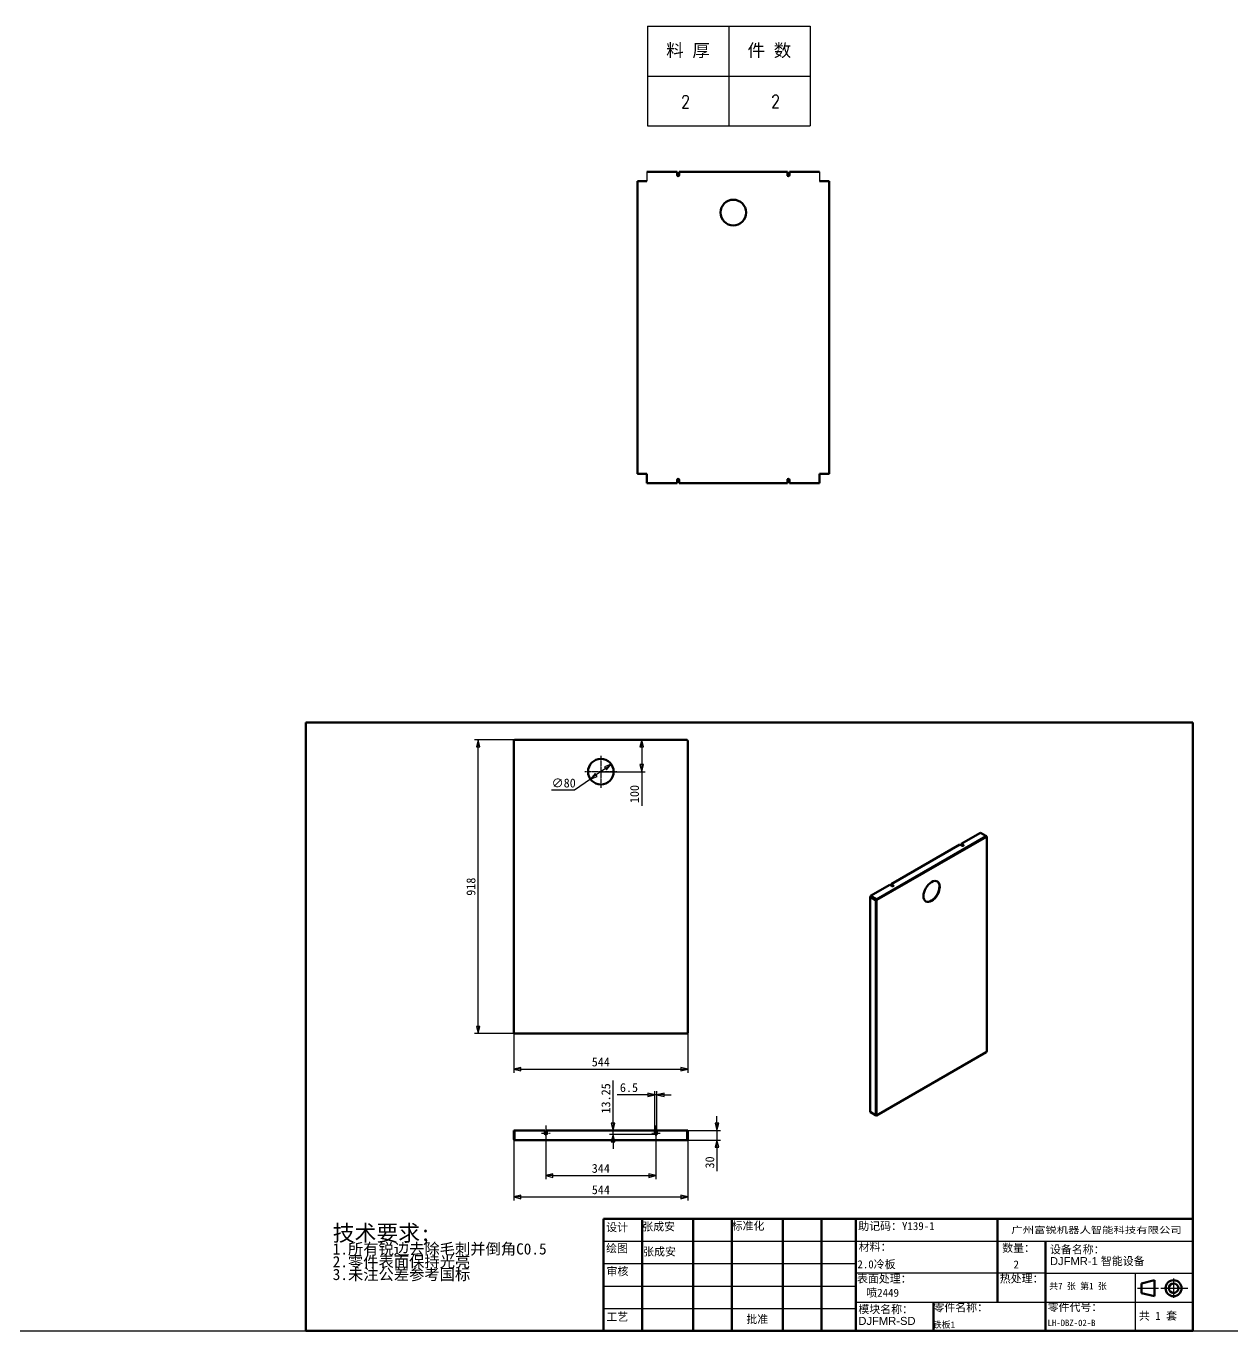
# Model space of a CAD drawing. Header units: millimetres. Extents: x 1521 to 290450, y -90694 to 6693.
# Drawn here: x 5286 to 9052, y 2398 to 6473 of the extents above; entities that cross this region are included whole.
import ezdxf
from ezdxf.enums import TextEntityAlignment as Align

# ---------------------------------------------------------------- set-up
doc = ezdxf.new("R2010")
doc.units = ezdxf.units.MM
doc.linetypes.add('CHAIN', pattern=[0.3543, 0.2362, -0.0295, 0.0591, -0.0295])
doc.layers.add('中心标记 (ISO)', color=1, linetype='Continuous', lineweight=25, true_color=0xff0000)
doc.layers.add('尺寸 (ISO)', color=5, linetype='Continuous', lineweight=25, true_color=0x0000ff)
for name, color, linetype, lineweight in [('可见 (ISO)', 7, 'Continuous', 50), ('可见窄的 (ISO)', 7, 'Continuous', 35), ('图框 (ISO)', 7, 'Continuous', 70), ('标题 (ISO)', 7, 'Continuous', 50), ('符号 (ISO)', 7, 'Continuous', 25)]:
    doc.layers.add(name, color=color, linetype=linetype, lineweight=lineweight)
doc.styles.add('DIM', font='romans.shx', dxfattribs={"width": 0.8, "bigfont": 'bigfont.shx'})
doc.styles.get("Standard").update_dxf_attribs({"font": 'arial.ttf'})
doc.styles.add('文本样式126', font='simfang.ttf', dxfattribs={"width": 1.3})
doc.styles.add('文本样式19', font='tahoma.ttf')
doc.styles.add('文本样式91', font='simfang.ttf')
doc.styles.add('注释文本 (ISO)', font='simfang.ttf')
doc.dimstyles.new('默认 (GB)', dxfattribs={"dimscale": 11.111111, "dimtxt": 2.5, "dimasz": 2, "dimexe": 1, "dimexo": 0, "dimgap": 0.75, "dimtad": 1, "dimtoh": 1, "dimrnd": 1e-08, "dimdsep": 46, "dimtxsty": '注释文本 (ISO)', "dimblk": 'Filled-2', "dimcen": 0.09, "dimdle": 10, "dimclrd": 256, "dimclre": 256, "dimclrt": 256, "dimaunit": 1, "dimadec": 3, "dimazin": 2, "dimtfac": 0.52, "dimtmove": 0, "dimatfit": 3, "dimldrblk": 'Filled-1', "dimfxl": 0, "dimtolj": 1, "dimlwd": -1, "dimlwe": -1, "dimarcsym": 0})

# ---------------------------------------------------------------- blocks, each defined once
blk = doc.blocks.new('图框 A3-A4')
at = {"layer": '图框 (ISO)'}
for p, q in [((287, 200), (10, 200)), ((10, 200), (10, 10)), ((287, 10), (287, 200)), ((10, 10), (287, 10))]:
    blk.add_line(p, q, dxfattribs=at)
blk = doc.blocks.new('标题栏 GB1')
at = {"layer": '标题 (ISO)'}
for p, q in [((194.57, 65.23), (194.57, 72.23)), ((194.57, 72.23), (378.57, 72.23)), ((206.57, 65.23), (206.57, 72.23)), ((222.57, 65.23), (222.57, 72.23)), ((234.57, 65.23), (234.57, 72.23)), ((250.57, 65.23), (250.57, 72.23)), ((262.57, 65.23), (262.57, 72.23)), ((273.31, 65.23), (273.31, 72.23)), ((317.57, 65.23), (317.57, 72.23)), ((378.57, 72.23), (378.57, 65.23)), ((194.57, 37.23), (194.57, 65.23)), ((206.57, 37.23), (206.57, 65.23)), ((222.57, 44.23), (222.57, 65.23)), ((234.57, 37.23), (234.57, 65.23)), ((250.57, 37.23), (250.57, 65.23)), ((262.57, 37.23), (262.57, 65.23)), ((273.31, 65.23), (273.31, 37.23)), ((317.57, 55.23), (317.57, 65.23)), ((378.57, 65.23), (378.57, 37.23)), ((317.57, 55.23), (317.57, 46.23)), ((366.57, 53.06), (362.57, 52.06)), ((366.57, 48.06), (366.57, 53.06)), ((362.57, 52.06), (362.57, 49.06)), ((362.57, 49.06), (366.57, 48.06)), ((297.57, 46.23), (297.57, 37.23)), ((222.57, 44.23), (222.57, 37.23)), ((378.57, 37.23), (194.57, 37.23))]:
    blk.add_line(p, q, dxfattribs=at)
at = {"layer": '标题 (ISO)', "lineweight": 25}
for p, q in [((194.57, 65.23), (273.31, 65.23)), ((273.31, 65.23), (378.57, 65.23)), ((194.57, 58.23), (273.31, 58.23)), ((332.57, 55.23), (273.31, 55.23)), ((332.57, 55.23), (378.57, 55.23)), ((360.57, 55.23), (360.57, 46.23)), ((372.58, 53.56), (372.58, 47.56)), ((194.57, 51.23), (273.31, 51.23)), ((361.32, 50.56), (367.88, 50.56)), ((368.55, 50.56), (370.07, 50.56)), ((370.07, 50.56), (376.97, 50.56)), ((273.31, 46.23), (378.57, 46.23)), ((360.57, 46.23), (360.57, 37.23)), ((194.57, 44.23), (273.31, 44.23))]:
    blk.add_line(p, q, dxfattribs=at)
at = {"layer": '标题 (ISO)', "lineweight": 50}
blk.add_line((332.57, 65.23), (332.57, 37.23), dxfattribs=at)
at = {"layer": '标题 (ISO)'}
for radius in [2.5, 1.5]:
    blk.add_circle((372.57, 50.56), radius, dxfattribs=at)
at = {"layer": '标题 (ISO)', "style": '文本样式126', "width": 1.3}
blk.add_text('广州富锐机器人智能科技有限公司', height=2, dxfattribs=at).set_placement((348.5, 68.73), align=Align.MIDDLE_CENTER)
at = {"layer": '标题 (ISO)', "char_height": 2.5, "style": '注释文本 (ISO)'}
for s, insert, attachment_point in [('\\f仿宋|b0|i0;设计', (195.38, 70.83), 1), ('张成安', (206.66, 71.05), 1), ('\\f仿宋|b0|i0;标准化', (234.57, 71.28), 1), ('助记码：Y139-1', (274.11, 71.21), 1), ('\\f仿宋|b0|i0;绘图', (195.35, 64.28), 1), ('张成安', (206.92, 63.22), 1), ('\\f仿宋|b0|i0;材料：', (274.24, 64.72), 1), ('\\f仿宋|b0|i0;数量：', (319.04, 64.37), 1), ('\\f仿宋|b0|i0;审核', (195.48, 57.07), 1), ('\\f仿宋|b0|i0;热处理：', (318.29, 54.82), 1), ('\\f仿宋|b0|i0;零件名称：', (297.57, 45.8), 1), ('\\f仿宋|b0|i0;零件代号：', (333.25, 45.9), 1), ('\\f仿宋|b0|i0;批准', (242.57, 40.73), 5)]:
    blk.add_mtext(s, dxfattribs=dict(at, insert=insert, attachment_point=attachment_point))
at = {"layer": '标题 (ISO)', "char_height": 2.5, "attachment_point": 1, "line_spacing_factor": 0.872369, "style": '注释文本 (ISO)'}
for s, insert in [('设备名称：\\P\\fArial|b0|i0;\\H2.5000;DJFMR-1 智能设备', (333.96, 63.91)), ('模块名称：\\P\\fArial|b0|i0;\\H2.5000;DJFMR-SD', (274.14, 45.23))]:
    blk.add_mtext(s, dxfattribs=dict(at, insert=insert))
at = {"layer": '标题 (ISO)', "char_height": 2.5, "attachment_point": 1, "style": '注释文本 (ISO)'}
for s, insert, width in [('\\f仿宋|b0|i0;表面处理：', (273.7, 54.78), 18.7135), ('\\f仿宋|b0|i0;工艺', (195.45, 42.85), 7.4854), ('  共 1 套', (358.32, 43.18), 17.7919)]:
    blk.add_mtext(s, dxfattribs=dict(at, insert=insert, width=width))
at = {"layer": '标题 (ISO)', "insert": (333.72, 52.22), "char_height": 2, "width": 27.2374, "attachment_point": 1, "line_spacing_factor": 0.856364, "style": '注释文本 (ISO)'}
blk.add_mtext('\\f仿宋|b0|i0;\\H2.0000;共7 张 第1 张', dxfattribs=at)
at = {"layer": '标题 (ISO)'}
for tag, p, height, style in [('材料_001', (273.82, 56.78), 2.5, '注释文本 (ISO)'), ('描述_001', (333.22, 38.74), 2, '文本样式91'), ('零件代号_001', (297.34, 38.19), 2, '文本样式91')]:
    blk.add_attdef(tag, p, '', height=height, dxfattribs=dict(at, style=style))
at = {"layer": '标题 (ISO)', "style": '文本样式91'}
blk.add_attdef('热处理', text='', height=2, dxfattribs=at).set_placement((318.2, 50.63), align=Align.TOP_LEFT)
at = {"layer": '标题 (ISO)', "style": '文本样式19'}
for tag, p in [('工程核准人', (256.57, 40.73)), ('工程批准日期', (267.94, 40.73))]:
    blk.add_attdef(tag, text='', height=1, dxfattribs=at).set_placement(p, align=Align.MIDDLE_CENTER)
blk = doc.blocks.new('Filled-2')
at = {"color": 0}
for p, q in [((0, 0), (-1, 0.25)), ((-1, 0.25), (-1, -0.25)), ((-1, 0), (0, 0)), ((-1, -0.25), (0, 0))]:
    blk.add_line(p, q, dxfattribs=at)
at = {"color": 0, "flags": 128}
blk.add_lwpolyline([(-1, -0.25), (0, 0), (-1, 0.25), (-1, -0.25)], dxfattribs=at)
at = {"color": 0}
blk.add_solid([(-1, -0.25), (0, 0), (-1, 0.25), (-1, -0.25)], dxfattribs=at)
blk = doc.blocks.new('*D35')
at = {"layer": 'Defpoints', "color": 0, "transparency": 16777216}
for p in [(6909.2, 3001.1), (7253.2, 3001.1), (7253.2, 2883.2)]:
    blk.add_point(p, dxfattribs=at)
at = {"layer": '尺寸 (ISO)', "transparency": 16777216}
for p, q in [((6909.2, 3001.1), (6909.2, 2872.1)), ((7253.2, 3001.1), (7253.2, 2872.1)), ((6931.4, 2883.2), (7230.9, 2883.2))]:
    blk.add_line(p, q, dxfattribs=at)
at = {"layer": '尺寸 (ISO)', "transparency": 16777216, "xscale": 22.22222222222222, "yscale": 22.22222222222222, "zscale": 22.22222222222222, "rotation": 180}
blk.add_blockref('Filled-2', (6909.2, 2883.2), dxfattribs=at)
at = {"layer": '尺寸 (ISO)', "transparency": 16777216, "xscale": 22.22222222222222, "yscale": 22.22222222222222, "zscale": 22.22222222222222}
blk.add_blockref('Filled-2', (7253.2, 2883.2), dxfattribs=at)
at = {"layer": '尺寸 (ISO)', "transparency": 16777216, "insert": (7052.8, 2919.7), "char_height": 27.78, "attachment_point": 1, "style": '注释文本 (ISO)'}
blk.add_mtext('\\A1;344', dxfattribs=at)
blk = doc.blocks.new('Filled-1')
at = {"color": 0}
for p, q in [((0, 0), (-1, 0.125)), ((-1, 0.125), (-1, -0.125)), ((-1, 0), (0, 0)), ((-1, -0.125), (0, 0))]:
    blk.add_line(p, q, dxfattribs=at)
at = {"color": 0, "flags": 128}
blk.add_lwpolyline([(-1, -0.125), (0, 0), (-1, 0.125), (-1, -0.125)], dxfattribs=at)
at = {"color": 0}
blk.add_solid([(-1, -0.125), (0, 0), (-1, 0.125), (-1, -0.125)], dxfattribs=at)
blk = doc.blocks.new('*D36')
at = {"layer": 'Defpoints', "color": 0, "transparency": 16777216}
for p in [(6809.2, 2997.3), (7353.2, 2997.3), (7353.2, 2816.6)]:
    blk.add_point(p, dxfattribs=at)
at = {"layer": '尺寸 (ISO)', "transparency": 16777216}
for p, q in [((6809.2, 2997.3), (6809.2, 2805.4)), ((7353.2, 2997.3), (7353.2, 2805.4)), ((6831.4, 2816.6), (7330.9, 2816.6))]:
    blk.add_line(p, q, dxfattribs=at)
at = {"layer": '尺寸 (ISO)', "transparency": 16777216, "xscale": 22.22222222222222, "yscale": 22.22222222222222, "zscale": 22.22222222222222, "rotation": 180}
blk.add_blockref('Filled-2', (6809.2, 2816.6), dxfattribs=at)
at = {"layer": '尺寸 (ISO)', "transparency": 16777216, "xscale": 22.22222222222222, "yscale": 22.22222222222222, "zscale": 22.22222222222222}
blk.add_blockref('Filled-2', (7353.2, 2816.6), dxfattribs=at)
at = {"layer": '尺寸 (ISO)', "transparency": 16777216, "insert": (7052.8, 2853), "char_height": 27.78, "attachment_point": 1, "style": '注释文本 (ISO)'}
blk.add_mtext('\\A1;544', dxfattribs=at)
blk = doc.blocks.new('*D37')
at = {"layer": 'Defpoints', "color": 0, "transparency": 16777216}
for p in [(6698.1, 4244.6), (6812.2, 4244.6), (6812.2, 3326.6)]:
    blk.add_point(p, dxfattribs=at)
at = {"layer": '尺寸 (ISO)', "transparency": 16777216}
for p, q in [((6812.2, 4244.6), (6686.9, 4244.6)), ((6698.1, 3348.9), (6698.1, 4222.4)), ((6812.2, 3326.6), (6686.9, 3326.6))]:
    blk.add_line(p, q, dxfattribs=at)
at = {"layer": '尺寸 (ISO)', "transparency": 16777216, "xscale": 22.22222222222222, "yscale": 22.22222222222222, "zscale": 22.22222222222222}
for p, rotation in [((6698.1, 4244.6), 90), ((6698.1, 3326.6), 270)]:
    blk.add_blockref('Filled-2', p, dxfattribs=dict(at, rotation=rotation))
at = {"layer": '尺寸 (ISO)', "transparency": 16777216, "insert": (6661.6, 3757.1), "char_height": 27.78, "attachment_point": 1, "rotation": 90, "style": '注释文本 (ISO)'}
blk.add_mtext('\\A1;918', dxfattribs=at)
blk = doc.blocks.new('*D38')
at = {"layer": 'Defpoints', "color": 0, "transparency": 16777216}
for p in [(6809.2, 3329.6), (7353.2, 3329.6), (7353.2, 3215.5)]:
    blk.add_point(p, dxfattribs=at)
at = {"layer": '尺寸 (ISO)', "transparency": 16777216}
for p, q in [((6809.2, 3329.6), (6809.2, 3204.4)), ((7353.2, 3329.6), (7353.2, 3204.4)), ((6831.4, 3215.5), (7330.9, 3215.5))]:
    blk.add_line(p, q, dxfattribs=at)
at = {"layer": '尺寸 (ISO)', "transparency": 16777216, "xscale": 22.22222222222222, "yscale": 22.22222222222222, "zscale": 22.22222222222222, "rotation": 180}
blk.add_blockref('Filled-2', (6809.2, 3215.5), dxfattribs=at)
at = {"layer": '尺寸 (ISO)', "transparency": 16777216, "xscale": 22.22222222222222, "yscale": 22.22222222222222, "zscale": 22.22222222222222}
blk.add_blockref('Filled-2', (7353.2, 3215.5), dxfattribs=at)
at = {"layer": '尺寸 (ISO)', "transparency": 16777216, "insert": (7052.7, 3252), "char_height": 27.78, "attachment_point": 1, "style": '注释文本 (ISO)'}
blk.add_mtext('\\A1;544', dxfattribs=at)
blk = doc.blocks.new('*D39')
at = {"layer": 'Defpoints', "color": 0, "transparency": 16777216}
for p in [(7229.2, 4244.6), (7081.2, 4144.6), (7208.7, 4144.6)]:
    blk.add_point(p, dxfattribs=at)
at = {"layer": '尺寸 (ISO)', "transparency": 16777216}
for p, q in [((7208.7, 4222.4), (7208.7, 4166.9)), ((7081.2, 4144.6), (7219.8, 4144.6)), ((7208.7, 4144.6), (7208.7, 4038.1))]:
    blk.add_line(p, q, dxfattribs=at)
at = {"layer": '尺寸 (ISO)', "transparency": 16777216, "xscale": 22.22222222222222, "yscale": 22.22222222222222, "zscale": 22.22222222222222}
for p, rotation in [((7208.7, 4244.6), 90), ((7208.7, 4144.6), 270)]:
    blk.add_blockref('Filled-2', p, dxfattribs=dict(at, rotation=rotation))
at = {"layer": '尺寸 (ISO)', "transparency": 16777216, "insert": (7172.3, 4046.4), "char_height": 27.78, "attachment_point": 1, "rotation": 90, "style": '注释文本 (ISO)'}
blk.add_mtext('\\A1;100', dxfattribs=at)
blk = doc.blocks.new('*D40')
at = {"layer": 'Defpoints', "color": 0, "transparency": 16777216}
for p in [(7113.8, 4167.7), (7048.5, 4121.6)]:
    blk.add_point(p, dxfattribs=at)
at = {"layer": '尺寸 (ISO)', "transparency": 16777216}
for p, q in [((7048.5, 4121.6), (6999.2, 4086.8)), ((7095.7, 4154.9), (7066.6, 4134.4)), ((6999.2, 4086.8), (6927.3, 4086.8))]:
    blk.add_line(p, q, dxfattribs=at)
at = {"layer": '尺寸 (ISO)', "transparency": 16777216, "xscale": 22.22222222222222, "yscale": 22.22222222222222, "zscale": 22.22222222222222}
for p, rotation in [((7113.8, 4167.7), 35.21417932296783), ((7048.5, 4121.6), 215.2141793229678)]:
    blk.add_blockref('Filled-2', p, dxfattribs=dict(at, rotation=rotation))
at = {"layer": '尺寸 (ISO)', "transparency": 16777216, "insert": (6927.3, 4123.2), "char_height": 27.78, "attachment_point": 1, "style": '注释文本 (ISO)'}
blk.add_mtext('\\A1;∅80', dxfattribs=at)
blk = doc.blocks.new('*D41')
at = {"layer": 'Defpoints', "color": 0, "transparency": 16777216}
for p in [(7256.4, 3135.4), (7249.9, 3024.3), (7256.4, 3024.3)]:
    blk.add_point(p, dxfattribs=at)
at = {"layer": '尺寸 (ISO)', "transparency": 16777216}
for p, q in [((7249.9, 3024.3), (7249.9, 3146.6)), ((7256.4, 3024.3), (7256.4, 3146.6)), ((7227.7, 3135.4), (7132.3, 3135.4)), ((7256.4, 3135.4), (7249.9, 3135.4)), ((7278.6, 3135.4), (7300.9, 3135.4))]:
    blk.add_line(p, q, dxfattribs=at)
at = {"layer": '尺寸 (ISO)', "transparency": 16777216, "xscale": 22.22222222222222, "yscale": 22.22222222222222, "zscale": 22.22222222222222}
blk.add_blockref('Filled-2', (7249.9, 3135.4), dxfattribs=at)
at = {"layer": '尺寸 (ISO)', "transparency": 16777216, "xscale": 22.22222222222222, "yscale": 22.22222222222222, "zscale": 22.22222222222222, "rotation": 180}
blk.add_blockref('Filled-2', (7256.4, 3135.4), dxfattribs=at)
at = {"layer": '尺寸 (ISO)', "transparency": 16777216, "insert": (7140.6, 3172), "char_height": 27.78, "attachment_point": 1, "style": '注释文本 (ISO)'}
blk.add_mtext('\\A1;6.5', dxfattribs=at)
blk = doc.blocks.new('*D42')
at = {"layer": 'Defpoints', "color": 0, "transparency": 16777216}
for p in [(7119.4, 3024.3), (7119.4, 3011.1), (7253.2, 3011.1)]:
    blk.add_point(p, dxfattribs=at)
at = {"layer": '尺寸 (ISO)', "transparency": 16777216}
for p, q in [((7119.4, 3046.6), (7119.4, 3179.9)), ((7119.4, 3011.1), (7119.4, 3024.3)), ((7253.2, 3011.1), (7108.3, 3011.1)), ((7119.4, 2988.9), (7119.4, 2966.6))]:
    blk.add_line(p, q, dxfattribs=at)
at = {"layer": '尺寸 (ISO)', "transparency": 16777216, "xscale": 22.22222222222222, "yscale": 22.22222222222222, "zscale": 22.22222222222222}
for p, rotation in [((7119.4, 3024.3), 270), ((7119.4, 3011.1), 90)]:
    blk.add_blockref('Filled-2', p, dxfattribs=dict(at, rotation=rotation))
at = {"layer": '尺寸 (ISO)', "transparency": 16777216, "insert": (7082.8, 3077.1), "char_height": 27.78, "attachment_point": 1, "rotation": 90, "style": '注释文本 (ISO)'}
blk.add_mtext('\\A1;13.25', dxfattribs=at)
blk = doc.blocks.new('*D43')
at = {"layer": 'Defpoints', "color": 0, "transparency": 16777216}
for p in [(7350.6, 3024.3), (7350.2, 2994.3), (7443.8, 2994.3)]:
    blk.add_point(p, dxfattribs=at)
at = {"layer": '尺寸 (ISO)', "transparency": 16777216}
for p, q in [((7443.8, 3046.6), (7443.8, 3068.8)), ((7350.6, 3024.3), (7454.9, 3024.3)), ((7443.8, 3024.3), (7443.8, 2994.3)), ((7350.2, 2994.3), (7454.9, 2994.3)), ((7443.8, 2972.1), (7443.8, 2897))]:
    blk.add_line(p, q, dxfattribs=at)
at = {"layer": '尺寸 (ISO)', "transparency": 16777216, "xscale": 22.22222222222222, "yscale": 22.22222222222222, "zscale": 22.22222222222222}
for p, rotation in [((7443.8, 3024.3), 270), ((7443.8, 2994.3), 90)]:
    blk.add_blockref('Filled-2', p, dxfattribs=dict(at, rotation=rotation))
at = {"layer": '尺寸 (ISO)', "transparency": 16777216, "insert": (7407.4, 2905.4), "char_height": 27.78, "attachment_point": 1, "rotation": 90, "style": '注释文本 (ISO)'}
blk.add_mtext('\\A1;30', dxfattribs=at)
blk = doc.blocks.new('加工')
at = {"layer": '符号 (ISO)', "insert": (-36.68, 11.05), "char_height": 2.5, "width": 80.4946, "attachment_point": 1, "line_spacing_factor": 0.683636, "style": '注释文本 (ISO)'}
blk.add_mtext('{\\H2x;技术要求;\\P\\H0.7x;1.所有锐边去除毛刺并倒角C0.5\\H2.12498x; \\H0.47059x;\\P2.零件表面保持光亮\\H1.84035x; \\H0.54337x;\\P3.未注公差参考国标\\H1.80945x; }', dxfattribs=at)
blk = doc.blocks.new('*T23')
at = {"color": 0, "linetype": 'ByBlock', "lineweight": -2, "transparency": 16777216}
for p, q in [((0, 0), (127, 0)), ((0, 0), (0, -78)), ((63.5, 0), (63.5, -78)), ((127, 0), (127, -78)), ((0, -39), (127, -39)), ((0, -78), (127, -78))]:
    blk.add_line(p, q, dxfattribs=at)
at = {"color": 0, "transparency": 16777216, "char_height": 10, "width": 60.5, "attachment_point": 5}
for s, insert in [('{\\fSimSun|b0|i0|c134|p2;料 厚}', (31.75, -19.5)), ('{\\fSimSun|b0|i0|c134|p2;件 数}', (95.25, -19.5))]:
    blk.add_mtext(s, dxfattribs=dict(at, insert=insert))
blk = doc.blocks.new('拆图参数')
blk.add_blockref('*T23', (-63.5, 78))
at = {"style": 'DIM', "width": 0.8}
blk.add_attdef('6', text='', height=10, dxfattribs=at).set_placement((-37.1, 18.9), align=Align.MIDDLE_LEFT)
blk.add_attdef('1', text='', height=10, dxfattribs=at).set_placement((36.6, 19.3), align=Align.MIDDLE_CENTER)

msp = doc.modelspace()

# ---------------------------------------------------------------- linework, layer by layer
for p, q in [((7225.2558, 6017.8584), (7225.2558, 5988.3584)), ((7764.2558, 6017.8584), (7764.2558, 5988.3584)), ((1520.9678, 2398.204), (20157.7251, 2398.204))]:
    msp.add_line(p, q)
at = {"layer": '中心标记 (ISO)', "linetype": 'CHAIN', "ltscale": 11.111974}
for p, q in [((7081.162, 4194.6335), (7081.162, 4094.6335)), ((7131.162, 4144.6335), (7031.162, 4144.6335))]:
    msp.add_line(p, q, dxfattribs=at)
at = {"layer": '中心标记 (ISO)', "linetype": 'CHAIN', "ltscale": 4.250268}
for p, q in [((6909.162, 3039.3387), (6909.162, 3001.0887)), ((7253.162, 3039.3387), (7253.162, 3001.0887))]:
    msp.add_line(p, q, dxfattribs=at)
at = {"layer": '中心标记 (ISO)', "linetype": 'CHAIN', "ltscale": 2.9446}
for p, q in [((6922.412, 3014.3387), (6895.912, 3014.3387)), ((7266.412, 3014.3387), (7239.912, 3014.3387))]:
    msp.add_line(p, q, dxfattribs=at)
at = {"layer": '可见 (ISO)'}
for p, q in [((7319.5058, 6007.8584), (7319.5058, 6017.8584)), ((7326.0058, 6017.8584), (7326.0058, 6007.8584)), ((7663.5058, 6007.8584), (7663.5058, 6017.8584)), ((7670.0058, 6017.8584), (7670.0058, 6007.8584)), ((7195.7558, 5988.3584), (7225.2558, 5988.3584)), ((7764.2558, 5988.3584), (7793.7558, 5988.3584)), ((7225.2558, 5045.8584), (7225.2558, 5075.3584)), ((7319.5058, 5055.8584), (7319.5058, 5045.8584)), ((7326.0058, 5045.8584), (7326.0058, 5055.8584)), ((7663.5058, 5055.8584), (7663.5058, 5045.8584)), ((7670.0058, 5045.8584), (7670.0058, 5055.8584)), ((7764.2558, 5075.3584), (7764.2558, 5045.8584)), ((6810.662, 4242.0729), (6809.162, 4242.0729)), ((6809.162, 4242.0729), (6809.162, 4241.6335)), ((6812.162, 4241.6335), (6809.162, 4241.6335)), ((6809.162, 3329.6335), (6809.162, 4241.6335)), ((6810.662, 4241.6335), (6810.662, 4242.0729)), ((6812.162, 4244.6335), (6811.7226, 4244.6335)), ((6811.7226, 4243.1335), (6811.7226, 4244.6335)), ((6812.162, 4243.1335), (6811.7226, 4243.1335)), ((6812.162, 4244.6335), (6812.162, 4241.6335)), ((6812.162, 4244.6335), (7350.162, 4244.6335)), ((7350.162, 4241.6335), (7350.162, 4244.6335)), ((7350.6013, 4244.6335), (7350.162, 4244.6335)), ((7350.162, 4243.1335), (7350.6013, 4243.1335)), ((7353.162, 4241.6335), (7350.162, 4241.6335)), ((7350.6013, 4243.1335), (7350.6013, 4244.6335)), ((7351.662, 4241.6335), (7351.662, 4242.0729)), ((7351.662, 4242.0729), (7353.162, 4242.0729)), ((7353.162, 4241.6335), (7353.162, 4242.0729)), ((7353.162, 4241.6335), (7353.162, 3329.6335)), ((8206.547, 3919.3992), (8266.4887, 3953.9173)), ((8266.4887, 3953.9173), (8283.6714, 3944.0224)), ((7987.6267, 3793.3314), (8202.4104, 3917.0171)), ((8208.7744, 3913.3523), (8202.4104, 3917.0171)), ((8206.547, 3919.3992), (8212.9109, 3915.7344)), ((8206.547, 3918.2955), (8206.547, 3919.3992)), ((8212.9109, 3914.6307), (8206.547, 3918.2955)), ((8283.6714, 3944.0224), (8283.3918, 3943.8614)), ((8283.6714, 3943.6766), (8283.6714, 3944.0224)), ((8285.301, 3943.0768), (8283.6714, 3944.0152)), ((8284.5973, 3942.6715), (8285.301, 3943.0768)), ((8284.7444, 3942.433), (8285.301, 3942.7535)), ((8285.301, 3942.7535), (8285.301, 3943.0768)), ((8286.0918, 3270.6114), (8286.0918, 3941.6541)), ((7923.5484, 3756.4311), (7983.4901, 3790.9493)), ((7989.8541, 3787.2845), (7983.4901, 3790.9493)), ((7987.6267, 3793.3314), (7993.9907, 3789.6666)), ((7987.6267, 3792.2277), (7987.6267, 3793.3314)), ((7993.9907, 3788.5629), (7987.6267, 3792.2277)), ((7922.8734, 3754.1583), (7921.9188, 3753.6086)), ((7921.9188, 3753.6086), (7939.1015, 3743.7137)), ((7921.9188, 3081.9194), (7921.9188, 3753.6086)), ((7940.0561, 3744.2634), (7922.8734, 3754.1583)), ((7940.7311, 3746.5363), (7923.5484, 3756.4311)), ((7923.5484, 3755.3274), (7923.5484, 3756.4311)), ((7940.7311, 3745.4326), (7923.5484, 3755.3274)), ((7940.0561, 3744.2634), (7939.1015, 3743.7137)), ((7940.0561, 3743.9402), (7939.1015, 3743.3905)), ((7939.1015, 3743.7137), (7939.1015, 3743.3905)), ((7940.0561, 3743.9402), (7940.0561, 3744.2634)), ((7941.0107, 3746.6973), (7940.7311, 3746.5363)), ((7940.7311, 3745.4326), (7940.7311, 3746.5363)), ((7941.0107, 3745.5936), (7940.7311, 3745.4326)), ((7941.0107, 3745.5936), (7941.0107, 3746.6973)), ((7941.9653, 3743.9402), (7942.9199, 3743.3905)), ((6809.162, 3329.6335), (6812.162, 3329.6335)), ((6809.162, 3329.6335), (6809.162, 3329.1942)), ((6810.662, 3329.1942), (6809.162, 3329.1942)), ((6810.662, 3329.6335), (6810.662, 3329.1942)), ((6812.162, 3328.1335), (6811.7226, 3328.1335)), ((6811.7226, 3328.1335), (6811.7226, 3326.6335)), ((6811.7226, 3326.6335), (6812.162, 3326.6335)), ((6812.162, 3329.6335), (6812.162, 3326.6335)), ((7350.162, 3326.6335), (6812.162, 3326.6335)), ((7350.162, 3329.6335), (7353.162, 3329.6335)), ((7350.162, 3326.6335), (7350.162, 3329.6335)), ((7350.162, 3328.1335), (7350.6013, 3328.1335)), ((7350.162, 3326.6335), (7350.6013, 3326.6335)), ((7350.6013, 3328.1335), (7350.6013, 3326.6335)), ((7351.662, 3329.6335), (7351.662, 3329.1942)), ((7351.662, 3329.1942), (7353.162, 3329.1942)), ((7353.162, 3329.1942), (7353.162, 3329.6335)), ((7942.3581, 3071.1074), (8284.7392, 3268.2716)), ((7939.1015, 3072.0245), (7921.9188, 3081.9194)), ((7923.5484, 3080.981), (7923.5484, 3080.9737)), ((7923.5484, 3080.9737), (7940.7311, 3071.0788)), ((7939.1015, 3072.3478), (7939.1015, 3072.0245)), ((7939.4029, 3072.1981), (7939.1015, 3072.0245)), ((7940.7311, 3071.9007), (7940.7311, 3071.0788)), ((7940.7311, 3071.0788), (7941.0107, 3071.2398)), ((7941.0107, 3071.8924), (7941.0107, 3071.2398)), ((6809.162, 3024.3387), (6809.162, 2997.3387)), ((6810.662, 3024.3387), (6809.162, 3024.3387)), ((6810.662, 2997.3387), (6810.662, 3024.3387)), ((6811.7226, 3024.3387), (6905.912, 3024.3387)), ((6811.7226, 2997.3387), (6811.7226, 3024.3387)), ((6905.912, 3014.3387), (6905.912, 3024.3387)), ((6912.412, 3024.3387), (6912.412, 3014.3387)), ((6912.412, 3024.3387), (7249.912, 3024.3387)), ((7249.912, 3014.3387), (7249.912, 3024.3387)), ((7256.412, 3024.3387), (7256.412, 3014.3387)), ((7256.412, 3024.3387), (7350.6013, 3024.3387)), ((7350.6013, 3024.3387), (7350.6013, 2997.3387)), ((7351.662, 2997.3387), (7351.662, 3024.3387)), ((7351.662, 3024.3387), (7353.162, 3024.3387)), ((7353.162, 2997.3387), (7353.162, 3024.3387)), ((6810.662, 2997.3387), (6809.162, 2997.3387)), ((6812.162, 2997.3387), (6811.7226, 2997.3387)), ((6812.162, 2997.3387), (6812.162, 2994.3387)), ((7350.162, 2994.3387), (6812.162, 2994.3387)), ((7350.162, 2994.3387), (7350.162, 2997.3387)), ((7350.6013, 2997.3387), (7350.162, 2997.3387)), ((7351.662, 2997.3387), (7353.162, 2997.3387))]:
    msp.add_line(p, q, dxfattribs=at)
for points in [[(7225.2558, 6017.8584), (7319.5058, 6017.8584)], [(7326.0058, 6017.8584), (7663.5058, 6017.8584)], [(7670.0058, 6017.8584), (7764.2558, 6017.8584)], [(7225.2558, 5075.3584), (7195.7558, 5075.3584), (7195.7558, 5988.3584)], [(7793.7558, 5988.3584), (7793.7558, 5075.3584), (7764.2558, 5075.3584)], [(7319.5058, 5045.8584), (7225.2558, 5045.8584)], [(7663.5058, 5045.8584), (7326.0058, 5045.8584)], [(7764.2558, 5045.8584), (7670.0058, 5045.8584)]]:
    msp.add_lwpolyline(points, dxfattribs=at)
for centre in [(7494.7558, 5890.8584), (7081.162, 4144.6335)]:
    msp.add_circle(centre, 40, dxfattribs=at)
for centre, radius, start, end in [((7322.7558, 6007.8584), 3.25, 180, 0), ((7666.7558, 6007.8584), 3.25, 180, 0), ((7322.7558, 5055.8584), 3.25, 0, 180), ((7666.7558, 5055.8584), 3.25, 0, 180), ((6812.162, 2997.3387), 3, 180, 270), ((6812.162, 2997.3387), 1.5, 180, 270), ((6909.162, 3014.3387), 3.25, 180, 0), ((7253.162, 3014.3387), 3.25, 180, 0), ((7350.162, 2997.3387), 3, 270, 0), ((7350.162, 2997.3387), 1.5, 270, 0)]:
    msp.add_arc(centre, radius, start, end, dxfattribs=at)
for centre, major_axis, ratio, start_param, end_param in [((8210.8426, 3914.5433), (2.925, 0), 0.575861701, 3.926990817, 7.068583471), ((8210.8426, 3913.4397), (2.925, 0), 0.575861701, 0.333785119, 0.785398163), ((8283.3918, 3941.6541), (1.3474, -2.3398), 0.578093116, 0.787331872, 2.358128199), ((8283.3918, 3941.6541), (2.7, 0), 0.575861701, 5.497787144, 7.068583471), ((8113.1558, 3771.1504), (-17.9652, -31.197), 0.578093116, 0.026468468, 3.115124186), ((7991.9224, 3788.4756), (2.925, 0), 0.575861701, 3.926990817, 7.068583471), ((7991.9224, 3787.3719), (2.925, 0), 0.575861701, 0.333785119, 0.785398163), ((7941.0107, 3744.4899), (2.7, 0), 0.575861701, 3.926990817, 5.497787144), ((7941.0107, 3744.4899), (-1.35, 0), 0.575861701, 0.785398163, 2.35619449), ((7941.0107, 3744.4899), (-1.3474, 2.3398), 0.578093116, 3.928924525, 5.499720852), ((7941.0107, 3744.4899), (-0.6737, 1.1699), 0.578093116, 3.928924525, 5.499720852), ((8283.3918, 3270.6114), (1.3474, -2.3398), 0.578093116, 0, 0.787331872), ((8283.3918, 3270.6114), (2.7, 0), 0.575861701, 5.497787144, 6.283185307), ((7941.0107, 3073.4472), (-2.7, 0), 0.575861701, 0.785398163, 2.35619449), ((7941.0107, 3073.4472), (1.3474, -2.3398), 0.578093116, 5.499720852, 7.070517179)]:
    msp.add_ellipse(centre, major_axis=major_axis, ratio=ratio, start_param=start_param, end_param=end_param, dxfattribs=at)
msp.add_ellipse((8114.1104, 3770.6007), major_axis=(17.9652, 31.197), ratio=0.578093116, dxfattribs=at)
at = {"layer": '可见窄的 (ISO)'}
for p, q in [((7941.0107, 3746.6973), (8283.3918, 3943.8614)), ((8285.301, 3940.5546), (7942.9199, 3743.3905)), ((8212.9109, 3914.6307), (8212.9109, 3915.7344)), ((8285.301, 3269.512), (8285.301, 3940.5546)), ((7993.9907, 3788.5629), (7993.9907, 3789.6666)), ((7939.1015, 3072.3478), (7939.1015, 3743.3905)), ((7942.9199, 3743.3905), (7942.9199, 3072.3478)), ((7942.9199, 3072.3478), (8285.301, 3269.512))]:
    msp.add_line(p, q, dxfattribs=at)

# ---------------------------------------------------------------- block references
for name, p, xscale, yscale, zscale, values in [('拆图参数', (7480.333, 6161.1469), 4, 4, 4, {'1': '2', '6': '2'}), ('标题栏 GB1', (5143.9782, 2025.952), 10, 10, 10, {'零件代号_001': '铁板1', '描述_001': 'LH-DBZ-02-B', '材料_001': '2.0冷板'})]:
    msp.add_blockref(name, p, dxfattribs=dict(xscale=xscale, yscale=yscale, zscale=zscale)).add_auto_attribs(values)
at = {"xscale": 10, "yscale": 10, "zscale": 10}
for name, p in [('图框 A3-A4', (6059.6896, 2298.204)), ('加工', (6610.5902, 2618.272))]:
    msp.add_blockref(name, p, dxfattribs=at)

# ---------------------------------------------------------------- texts
at = {"layer": '符号 (ISO)', "insert": (8369.6896, 2618.204), "char_height": 25, "attachment_point": 1, "style": '注释文本 (ISO)'}
msp.add_mtext('{2}', dxfattribs=at)
at = {"layer": '符号 (ISO)', "insert": (7909.984, 2529.7734), "char_height": 25, "width": 112.280703, "attachment_point": 1, "style": '注释文本 (ISO)'}
msp.add_mtext('{喷2449}', dxfattribs=at)

# ---------------------------------------------------------------- dimensions: what is measured, and where the dimension line sits
at = {"layer": '尺寸 (ISO)'}
for base, p1, p2, angle, override, picture, middle in [((6698.0509, 4244.6335), (6812.162, 3326.6335), (6812.162, 4244.6335), 90, {"dimtoh": 0, "dimdec": 2, "dimtp": 0, "dimtm": 0, "dimtdec": 2, "dimtofl": 0, "dimatfit": 1}, '*D37', (6698.0509, 3785.5224)), ((7208.7344, 4144.6335), (7229.1628, 4244.6335), (7081.162, 4144.6335), 270, {"dimtoh": 0, "dimdec": 2, "dimse1": 1, "dimtp": 0, "dimtm": 0, "dimtdec": 2, "dimtofl": 0, "dimatfit": 2}, '*D39', (7208.7344, 4073.5263)), ((7119.3827, 3011.0887), (7119.3827, 3024.3387), (7253.162, 3011.0887), 270, {"dimtoh": 0, "dimdec": 2, "dimse1": 1, "dimtp": 0, "dimtm": 0, "dimtdec": 2, "dimtofl": 1, "dimatfit": 1}, '*D42', (7119.3827, 3124.3387)), ((7443.7959, 2994.3387), (7350.6013, 3024.3387), (7350.162, 2994.3387), 270, {"dimtoh": 0, "dimdec": 2, "dimtp": 0, "dimtm": 0, "dimtdec": 2, "dimtofl": 1, "dimatfit": 1}, '*D43', (7443.7959, 2923.4657)), ((7353.162, 2816.5609), (6809.162, 2997.3387), (7353.162, 2997.3387), 180, {"dimtoh": 0, "dimdec": 2, "dimtp": 0, "dimtm": 0, "dimtdec": 2, "dimtofl": 0, "dimatfit": 1}, '*D36', (7081.3842, 2816.5609)), ((7253.162, 2883.2276), (6909.162, 3001.0887), (7253.162, 3001.0887), 180, {"dimtoh": 0, "dimdec": 2, "dimtp": 0, "dimtm": 0, "dimtdec": 2, "dimtofl": 0, "dimatfit": 1}, '*D35', (7081.3842, 2883.2276))]:
    dim = msp.add_linear_dim(base=base, p1=p1, p2=p2, angle=angle, dimstyle='默认 (GB)', override=override, dxfattribs=at)
    dim.commit()
    dim.dimension.update_dxf_attribs({"geometry": picture, "text_midpoint": middle, "dimtype": 160})
dim = msp.add_diameter_dim_2p(p1=(7113.8421, 4167.6989), p2=(7048.4819, 4121.5681), dimstyle='默认 (GB)', override={"dimtih": 1, "dimdec": 2, "dimlfac": 1, "dimtp": 0, "dimtm": 0, "dimtdec": 2, "dimatfit": 2}, dxfattribs=at)
dim.commit()
dim.dimension.update_dxf_attribs({"geometry": '*D40', "text_midpoint": (6959.0872, 4086.7804), "dimtype": 163})
for base, p1, p2, override, picture, middle in [((7353.162, 3215.5224), (6809.162, 3329.6335), (7353.162, 3329.6335), {"dimtoh": 0, "dimdec": 2, "dimtp": 0, "dimtm": 0, "dimtdec": 2, "dimtofl": 0, "dimatfit": 1}, '*D38', (7081.2731, 3215.5224)), ((7256.412, 3135.4498), (7249.912, 3024.3387), (7256.412, 3024.3387), {"dimtoh": 0, "dimdec": 2, "dimtp": 0, "dimtm": 0, "dimtdec": 2, "dimtofl": 1, "dimatfit": 1}, '*D41', (7168.8802, 3135.4498))]:
    dim = msp.add_linear_dim(base=base, p1=p1, p2=p2, dimstyle='默认 (GB)', override=override, dxfattribs=at)
    dim.commit()
    dim.dimension.update_dxf_attribs({"geometry": picture, "text_midpoint": middle, "dimtype": 160})

doc.saveas('drawing.dxf')
